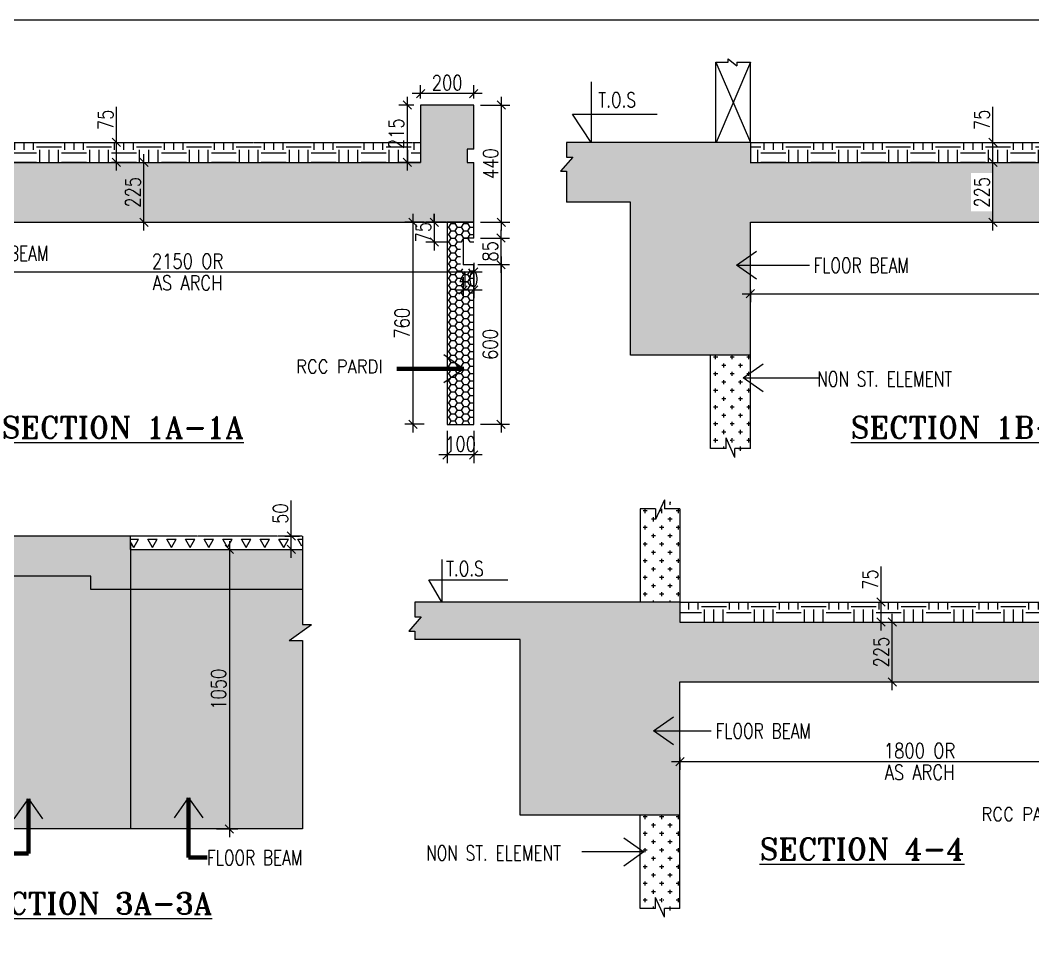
# Model space of a CAD drawing. Header units: millimetres. Extents: x 2061841 to 105821645, y -77612 to 48520811.
# Drawn here: x 2450868 to 2466081, y 43478 to 57210 of the extents above; entities that cross this region are included whole.
import ezdxf

# ---------------------------------------------------------------- set-up
doc = ezdxf.new("R2010")
doc.units = ezdxf.units.MM
doc.header["$LTSCALE"] = 10
doc.header["$MEASUREMENT"] = 0
for name, pattern in [('$0$HIDDEN', [0.375, 0.25, -0.125]), ('E21yeHUG$0$0', [0]), ('HIDDEN', [0.375, 0.25, -0.125])]:
    doc.linetypes.add(name, pattern=pattern)
doc.layers.add('100THK WALL', color=6, linetype='Continuous', lineweight=9)
doc.layers.add('VIN SUNK HATCH', color=8, linetype='Continuous', lineweight=0)
for name, color, linetype in [('A-HATCH', 8, 'Continuous'), ('BORDER', 5, 'Continuous'), ('S-BEAM', 4, 'Continuous'), ('S-BEAM SIZE', 2, 'Continuous'), ('S-BEAM-1', 4, 'Continuous'), ('S-COL.NO', 1, 'Continuous'), ('S-DIM', 7, 'Continuous'), ('S-SHADED', 252, 'Continuous'), ('S-TEXT', 2, 'Continuous')]:
    doc.layers.add(name, color=color, linetype=linetype)
doc.styles.add('200', font='romand.shx', dxfattribs={"width": 0.8, "height": 225})
doc.styles.add('RD', font='romand.shx', dxfattribs={"width": 0.9, "height": 225})
doc.styles.add('RT', font='romant.shx', dxfattribs={"height": 250})
doc.styles.add('Text 100', font='romans.shx', dxfattribs={"width": 0.7, "height": 100})
doc.dimstyles.new('GR1', dxfattribs={"dimtxt": 225, "dimasz": 125, "dimexe": 125, "dimexo": 100, "dimgap": 50, "dimtad": 1, "dimdec": 0, "dimzin": 3, "dimdsep": 46, "dimtxsty": '200', "dimblk1": 'OBLIQUE', "dimblk2": 'OBLIQUE', "dimsah": 1, "dimcen": 0.0625, "dimdle": 125, "dimclrd": 3, "dimclre": 3, "dimclrt": 2, "dimadec": 0, "dimazin": 0, "dimtfac": 1, "dimtdec": 0, "dimtix": 1, "dimtmove": 0, "dimatfit": 3, "dimfxl": 1, "dimtolj": 1, "dimtzin": 0, "dimarcsym": 0})
doc.dimstyles.new('SCALE 100', dxfattribs={"dimtxt": 100, "dimasz": 75, "dimexe": 50, "dimexo": 50, "dimgap": 40, "dimtad": 1, "dimdec": 0, "dimzin": 1, "dimdsep": 46, "dimtxsty": 'Text 100', "dimblk": 'OBLIQUE', "dimcen": 1, "dimclrd": 3, "dimclre": 3, "dimclrt": 2, "dimadec": 0, "dimazin": 0, "dimtfac": 1, "dimtdec": 0, "dimtofl": 0, "dimtmove": 1, "dimatfit": 3, "dimldrblk": 'OPEN90', "dimfxl": 1, "dimtolj": 1, "dimtzin": 0, "dimarcsym": 0})

# ---------------------------------------------------------------- blocks, each defined once
blk = doc.blocks.new('_Oblique')
at = {"color": 0, "linetype": 'ByBlock', "lineweight": -2}
blk.add_line((-0.5, -0.5), (0.5, 0.5), dxfattribs=at)
blk = doc.blocks.new('*D66')
at = {"layer": 'Defpoints', "color": 0, "transparency": 16777216}
for p in [(2453715, 49255), (2453715, 45055), (2454010, 45055)]:
    blk.add_point(p, dxfattribs=at)
at = {"layer": 'S-DIM', "color": 3, "linetype": 'E21yeHUG$0$0', "lineweight": -2, "transparency": 16777216}
blk.add_line((2454010, 49380), (2454010, 44930), dxfattribs=at)
at = {"layer": 'S-DIM', "color": 3, "lineweight": -2, "transparency": 16777216}
for p, q in [((2453815, 49255), (2454135, 49255)), ((2453815, 45055), (2454135, 45055))]:
    blk.add_line(p, q, dxfattribs=at)
at = {"layer": 'S-DIM', "color": 3, "linetype": 'ByBlock', "lineweight": -2, "transparency": 16777216, "xscale": 125, "yscale": 125, "zscale": 125}
for p, rotation in [((2454010, 49255), 90), ((2454010, 45055), 270)]:
    blk.add_blockref('_Oblique', p, dxfattribs=dict(at, rotation=rotation))
at = {"layer": 'S-DIM', "color": 2, "transparency": 16777216, "insert": (2453847, 47155), "char_height": 225, "attachment_point": 5, "rotation": 90, "style": '200'}
blk.add_mtext('\\A1;1050', dxfattribs=at)
blk = doc.blocks.new('*D68')
at = {"layer": 'Defpoints', "color": 0, "transparency": 16777216}
for p in [(2454741, 49455), (2454941, 49455), (2454739, 49255)]:
    blk.add_point(p, dxfattribs=at)
at = {"layer": 'S-DIM', "color": 3, "linetype": 'E21yeHUG$0$0', "lineweight": -2, "transparency": 16777216}
for p, q in [((2454941, 49455), (2454941, 49990)), ((2454941, 49130), (2454941, 49580))]:
    blk.add_line(p, q, dxfattribs=at)
at = {"layer": 'S-DIM', "color": 3, "lineweight": -2, "transparency": 16777216}
for p, q in [((2454841, 49455), (2455066, 49455)), ((2454839, 49255), (2455066, 49255))]:
    blk.add_line(p, q, dxfattribs=at)
at = {"layer": 'S-DIM', "color": 3, "linetype": 'ByBlock', "lineweight": -2, "transparency": 16777216, "xscale": 125, "yscale": 125, "zscale": 125}
for p, rotation in [((2454941, 49455), 90), ((2454941, 49255), 270)]:
    blk.add_blockref('_Oblique', p, dxfattribs=dict(at, rotation=rotation))
at = {"layer": 'S-DIM', "color": 2, "transparency": 16777216, "insert": (2454778, 49794), "char_height": 225, "attachment_point": 5, "rotation": 90, "style": '200'}
blk.add_mtext('\\A1;50', dxfattribs=at)
blk = doc.blocks.new('*D83')
at = {"layer": 'Defpoints', "color": 0, "transparency": 16777216}
for p in [(2467980, 46516), (2460780, 46228), (2467980, 46067)]:
    blk.add_point(p, dxfattribs=at)
at = {"layer": 'S-DIM', "color": 3, "lineweight": -2, "transparency": 16777216}
for p, q in [((2467980, 46416), (2467980, 45942)), ((2460780, 46128), (2460780, 45942))]:
    blk.add_line(p, q, dxfattribs=at)
at = {"layer": 'S-DIM', "color": 3, "linetype": 'E21yeHUG$0$0', "lineweight": -2, "transparency": 16777216}
blk.add_line((2460655, 46067), (2468105, 46067), dxfattribs=at)
at = {"layer": 'S-DIM', "color": 3, "linetype": 'ByBlock', "lineweight": -2, "transparency": 16777216, "xscale": 125, "yscale": 125, "zscale": 125, "rotation": 180}
blk.add_blockref('_Oblique', (2460780, 46067), dxfattribs=at)
at = {"layer": 'S-DIM', "color": 3, "linetype": 'ByBlock', "lineweight": -2, "transparency": 16777216, "xscale": 125, "yscale": 125, "zscale": 125}
blk.add_blockref('_Oblique', (2467980, 46067), dxfattribs=at)
at = {"layer": 'S-DIM', "color": 2, "transparency": 16777216, "char_height": 225, "attachment_point": 5, "style": '200'}
for s, insert in [('\\A1;1800 OR', (2464380, 46230)), ('\\A1;AS ARCH', (2464380, 45905))]:
    blk.add_mtext(s, dxfattribs=dict(at, insert=insert))
blk = doc.blocks.new('*D84')
at = {"layer": 'Defpoints', "color": 0, "transparency": 16777216}
for p in [(2463602, 48463), (2463802, 48463), (2463602, 48163)]:
    blk.add_point(p, dxfattribs=at)
at = {"layer": 'S-DIM', "color": 3, "linetype": 'E21yeHUG$0$0', "lineweight": -2, "transparency": 16777216}
for p, q in [((2463802, 48463), (2463802, 48998)), ((2463802, 48038), (2463802, 48588))]:
    blk.add_line(p, q, dxfattribs=at)
at = {"layer": 'S-DIM', "color": 3, "lineweight": -2, "transparency": 16777216}
for p, q in [((2463702, 48463), (2463927, 48463)), ((2463702, 48163), (2463927, 48163))]:
    blk.add_line(p, q, dxfattribs=at)
at = {"layer": 'S-DIM', "color": 3, "linetype": 'ByBlock', "lineweight": -2, "transparency": 16777216, "xscale": 125, "yscale": 125, "zscale": 125}
for p, rotation in [((2463802, 48463), 90), ((2463802, 48163), 270)]:
    blk.add_blockref('_Oblique', p, dxfattribs=dict(at, rotation=rotation))
at = {"layer": 'S-DIM', "color": 2, "transparency": 16777216, "insert": (2463639, 48802), "char_height": 225, "attachment_point": 5, "rotation": 90, "style": '200'}
blk.add_mtext('\\A1;75', dxfattribs=at)
blk = doc.blocks.new('*D85')
at = {"layer": 'Defpoints', "color": 0, "transparency": 16777216}
for p in [(2463694, 48163), (2463970, 48163), (2463694, 47263)]:
    blk.add_point(p, dxfattribs=at)
at = {"layer": 'S-DIM', "color": 3, "linetype": 'E21yeHUG$0$0', "lineweight": -2, "transparency": 16777216}
blk.add_line((2463970, 47138), (2463970, 48288), dxfattribs=at)
at = {"layer": 'S-DIM', "color": 3, "lineweight": -2, "transparency": 16777216}
for p, q in [((2463794, 48163), (2464095, 48163)), ((2463794, 47263), (2464095, 47263))]:
    blk.add_line(p, q, dxfattribs=at)
at = {"layer": 'S-DIM', "color": 3, "linetype": 'ByBlock', "lineweight": -2, "transparency": 16777216, "xscale": 125, "yscale": 125, "zscale": 125}
for p, rotation in [((2463970, 48163), 90), ((2463970, 47263), 270)]:
    blk.add_blockref('_Oblique', p, dxfattribs=dict(at, rotation=rotation))
at = {"layer": 'S-DIM', "color": 2, "transparency": 16777216, "insert": (2463807, 47713), "char_height": 225, "attachment_point": 5, "rotation": 90, "style": '200'}
blk.add_mtext('\\A1;225', dxfattribs=at)
blk = doc.blocks.new('*D118')
at = {"layer": 'Defpoints', "color": 0, "transparency": 16777216}
for p in [(2449082, 53770), (2457682, 53665), (2457682, 53426)]:
    blk.add_point(p, dxfattribs=at)
at = {"layer": 'S-DIM', "color": 3, "lineweight": -2, "transparency": 16777216}
for p, q in [((2449082, 53670), (2449082, 53301)), ((2457682, 53565), (2457682, 53301))]:
    blk.add_line(p, q, dxfattribs=at)
at = {"layer": 'S-DIM', "color": 3, "linetype": 'E21yeHUG$0$0', "lineweight": -2, "transparency": 16777216}
blk.add_line((2448957, 53426), (2457807, 53426), dxfattribs=at)
at = {"layer": 'S-DIM', "color": 3, "linetype": 'ByBlock', "lineweight": -2, "transparency": 16777216, "xscale": 125, "yscale": 125, "zscale": 125, "rotation": 180}
blk.add_blockref('_Oblique', (2449082, 53426), dxfattribs=at)
at = {"layer": 'S-DIM', "color": 3, "linetype": 'ByBlock', "lineweight": -2, "transparency": 16777216, "xscale": 125, "yscale": 125, "zscale": 125}
blk.add_blockref('_Oblique', (2457682, 53426), dxfattribs=at)
at = {"layer": 'S-DIM', "color": 2, "transparency": 16777216, "char_height": 225, "attachment_point": 5, "style": '200'}
for s, insert in [('\\A1;2150 OR', (2453382, 53588)), ('\\A1;AS ARCH', (2453382, 53263))]:
    blk.add_mtext(s, dxfattribs=dict(at, insert=insert))
blk = doc.blocks.new('*D119')
at = {"layer": 'Defpoints', "color": 0, "transparency": 16777216}
for p in [(2452114, 55374), (2452314, 55374), (2452114, 55074)]:
    blk.add_point(p, dxfattribs=at)
at = {"layer": 'S-DIM', "color": 3, "linetype": 'E21yeHUG$0$0', "lineweight": -2, "transparency": 16777216}
for p, q in [((2452314, 55374), (2452314, 55909)), ((2452314, 54949), (2452314, 55499))]:
    blk.add_line(p, q, dxfattribs=at)
at = {"layer": 'S-DIM', "color": 3, "lineweight": -2, "transparency": 16777216}
for p, q in [((2452214, 55374), (2452439, 55374)), ((2452214, 55074), (2452439, 55074))]:
    blk.add_line(p, q, dxfattribs=at)
at = {"layer": 'S-DIM', "color": 3, "linetype": 'ByBlock', "lineweight": -2, "transparency": 16777216, "xscale": 125, "yscale": 125, "zscale": 125}
for p, rotation in [((2452314, 55374), 90), ((2452314, 55074), 270)]:
    blk.add_blockref('_Oblique', p, dxfattribs=dict(at, rotation=rotation))
at = {"layer": 'S-DIM', "color": 2, "transparency": 16777216, "insert": (2452151, 55713), "char_height": 225, "attachment_point": 5, "rotation": 90, "style": '200'}
blk.add_mtext('\\A1;75', dxfattribs=at)
blk = doc.blocks.new('*D120')
at = {"layer": 'Defpoints', "color": 0, "transparency": 16777216}
for p in [(2452450, 55074), (2452725, 55074), (2452450, 54174)]:
    blk.add_point(p, dxfattribs=at)
at = {"layer": 'S-DIM', "color": 3, "lineweight": -2, "transparency": 16777216}
for p, q in [((2452550, 55074), (2452850, 55074)), ((2452550, 54174), (2452850, 54174))]:
    blk.add_line(p, q, dxfattribs=at)
at = {"layer": 'S-DIM', "color": 3, "linetype": 'E21yeHUG$0$0', "lineweight": -2, "transparency": 16777216}
blk.add_line((2452725, 54049), (2452725, 55199), dxfattribs=at)
at = {"layer": 'S-DIM', "color": 3, "linetype": 'ByBlock', "lineweight": -2, "transparency": 16777216, "xscale": 125, "yscale": 125, "zscale": 125}
for p, rotation in [((2452725, 55074), 90), ((2452725, 54174), 270)]:
    blk.add_blockref('_Oblique', p, dxfattribs=dict(at, rotation=rotation))
at = {"layer": 'S-DIM', "color": 2, "transparency": 16777216, "insert": (2452563, 54624), "char_height": 225, "attachment_point": 5, "rotation": 90, "style": '200'}
blk.add_mtext('\\A1;225', dxfattribs=at)
blk = doc.blocks.new('*D121')
at = {"layer": 'Defpoints', "color": 0, "transparency": 16777216}
for p in [(2471639, 53488), (2461839, 53260), (2471639, 53099)]:
    blk.add_point(p, dxfattribs=at)
at = {"layer": 'S-DIM', "color": 3, "lineweight": -2, "transparency": 16777216}
for p, q in [((2471639, 53388), (2471639, 52974)), ((2461839, 53160), (2461839, 52974))]:
    blk.add_line(p, q, dxfattribs=at)
at = {"layer": 'S-DIM', "color": 3, "linetype": 'E21yeHUG$0$0', "lineweight": -2, "transparency": 16777216}
blk.add_line((2461714, 53099), (2471764, 53099), dxfattribs=at)
at = {"layer": 'S-DIM', "color": 3, "linetype": 'ByBlock', "lineweight": -2, "transparency": 16777216, "xscale": 125, "yscale": 125, "zscale": 125, "rotation": 180}
blk.add_blockref('_Oblique', (2461839, 53099), dxfattribs=at)
at = {"layer": 'S-DIM', "color": 3, "linetype": 'ByBlock', "lineweight": -2, "transparency": 16777216, "xscale": 125, "yscale": 125, "zscale": 125}
blk.add_blockref('_Oblique', (2471639, 53099), dxfattribs=at)
at = {"layer": 'S-DIM', "color": 2, "transparency": 16777216, "char_height": 225, "attachment_point": 5, "style": '200'}
for s, insert in [('\\A1;2450 OR', (2466739, 53262)), ('\\A1;AS ARCH', (2466739, 52937))]:
    blk.add_mtext(s, dxfattribs=dict(at, insert=insert))
blk = doc.blocks.new('*D122')
at = {"layer": 'Defpoints', "color": 0, "transparency": 16777216}
for p in [(2464995, 55374), (2465482, 55374), (2464995, 55074)]:
    blk.add_point(p, dxfattribs=at)
at = {"layer": 'S-DIM', "color": 3, "linetype": 'E21yeHUG$0$0', "lineweight": -2, "transparency": 16777216}
for p, q in [((2465482, 55374), (2465482, 55909)), ((2465482, 54949), (2465482, 55499))]:
    blk.add_line(p, q, dxfattribs=at)
at = {"layer": 'S-DIM', "color": 3, "lineweight": -2, "transparency": 16777216}
for p, q in [((2465095, 55374), (2465607, 55374)), ((2465095, 55074), (2465607, 55074))]:
    blk.add_line(p, q, dxfattribs=at)
at = {"layer": 'S-DIM', "color": 3, "linetype": 'ByBlock', "lineweight": -2, "transparency": 16777216, "xscale": 125, "yscale": 125, "zscale": 125}
for p, rotation in [((2465482, 55374), 90), ((2465482, 55074), 270)]:
    blk.add_blockref('_Oblique', p, dxfattribs=dict(at, rotation=rotation))
at = {"layer": 'S-DIM', "color": 2, "transparency": 16777216, "insert": (2465320, 55713), "char_height": 225, "attachment_point": 5, "rotation": 90, "style": '200'}
blk.add_mtext('\\A1;75', dxfattribs=at)
blk = doc.blocks.new('*D123')
at = {"layer": 'Defpoints', "color": 0, "transparency": 16777216}
for p in [(2465207, 55074), (2465482, 55074), (2465207, 54174)]:
    blk.add_point(p, dxfattribs=at)
at = {"layer": 'S-DIM', "color": 3, "lineweight": -2, "transparency": 16777216}
for p, q in [((2465307, 55074), (2465607, 55074)), ((2465307, 54174), (2465607, 54174))]:
    blk.add_line(p, q, dxfattribs=at)
at = {"layer": 'S-DIM', "color": 3, "linetype": 'E21yeHUG$0$0', "lineweight": -2, "transparency": 16777216}
blk.add_line((2465482, 54049), (2465482, 55199), dxfattribs=at)
at = {"layer": 'S-DIM', "color": 3, "linetype": 'ByBlock', "lineweight": -2, "transparency": 16777216, "xscale": 125, "yscale": 125, "zscale": 125}
for p, rotation in [((2465482, 55074), 90), ((2465482, 54174), 270)]:
    blk.add_blockref('_Oblique', p, dxfattribs=dict(at, rotation=rotation))
at = {"layer": 'S-DIM', "color": 2, "transparency": 16777216, "insert": (2465320, 54624), "char_height": 225, "attachment_point": 5, "rotation": 90, "style": '200'}
blk.add_mtext('\\A1;225', dxfattribs=at)
blk = doc.blocks.new('*D205')
at = {"layer": 'Defpoints', "color": 0, "transparency": 16777216}
for p in [(2456882, 55934), (2456682, 55074), (2456882, 55074)]:
    blk.add_point(p, dxfattribs=at)
at = {"layer": 'S-DIM', "color": 3, "linetype": 'E21yeHUG$0$0', "lineweight": -2, "transparency": 16777216}
blk.add_line((2456682, 56059), (2456682, 54949), dxfattribs=at)
at = {"layer": 'S-DIM', "color": 3, "lineweight": -2, "transparency": 16777216}
for p, q in [((2456782, 55934), (2456557, 55934)), ((2456782, 55074), (2456557, 55074))]:
    blk.add_line(p, q, dxfattribs=at)
at = {"layer": 'S-DIM', "color": 3, "linetype": 'ByBlock', "lineweight": -2, "transparency": 16777216, "xscale": 125, "yscale": 125, "zscale": 125}
for p, rotation in [((2456682, 55934), 90), ((2456682, 55074), 270)]:
    blk.add_blockref('_Oblique', p, dxfattribs=dict(at, rotation=rotation))
at = {"layer": 'S-DIM', "color": 2, "transparency": 16777216, "insert": (2456519, 55504), "char_height": 225, "attachment_point": 5, "rotation": 90, "style": '200'}
blk.add_mtext('\\A1;215', dxfattribs=at)
blk = doc.blocks.new('*D206')
at = {"layer": 'Defpoints', "color": 0, "transparency": 16777216}
for p in [(2457684, 55934), (2458098, 55934), (2457684, 54174)]:
    blk.add_point(p, dxfattribs=at)
at = {"layer": 'S-DIM', "color": 3, "linetype": 'E21yeHUG$0$0', "lineweight": -2, "transparency": 16777216}
blk.add_line((2458098, 54049), (2458098, 56059), dxfattribs=at)
at = {"layer": 'S-DIM', "color": 3, "lineweight": -2, "transparency": 16777216}
for p, q in [((2457784, 55934), (2458223, 55934)), ((2457784, 54174), (2458223, 54174))]:
    blk.add_line(p, q, dxfattribs=at)
at = {"layer": 'S-DIM', "color": 3, "linetype": 'ByBlock', "lineweight": -2, "transparency": 16777216, "xscale": 125, "yscale": 125, "zscale": 125}
for p, rotation in [((2458098, 55934), 90), ((2458098, 54174), 270)]:
    blk.add_blockref('_Oblique', p, dxfattribs=dict(at, rotation=rotation))
at = {"layer": 'S-DIM', "color": 2, "transparency": 16777216, "insert": (2457935, 55054), "char_height": 225, "attachment_point": 5, "rotation": 90, "style": '200'}
blk.add_mtext('\\A1;440', dxfattribs=at)
blk = doc.blocks.new('*D207')
at = {"layer": 'Defpoints', "color": 0, "transparency": 16777216}
for p in [(2457035, 54174), (2456769, 51136), (2457035, 51136)]:
    blk.add_point(p, dxfattribs=at)
at = {"layer": 'S-DIM', "color": 3, "lineweight": -2, "transparency": 16777216}
for p, q in [((2456935, 54174), (2456644, 54174)), ((2456935, 51136), (2456644, 51136))]:
    blk.add_line(p, q, dxfattribs=at)
at = {"layer": 'S-DIM', "color": 3, "linetype": 'E21yeHUG$0$0', "lineweight": -2, "transparency": 16777216}
blk.add_line((2456769, 54299), (2456769, 51011), dxfattribs=at)
at = {"layer": 'S-DIM', "color": 3, "linetype": 'ByBlock', "lineweight": -2, "transparency": 16777216, "xscale": 125, "yscale": 125, "zscale": 125}
for p, rotation in [((2456769, 54174), 90), ((2456769, 51136), 270)]:
    blk.add_blockref('_Oblique', p, dxfattribs=dict(at, rotation=rotation))
at = {"layer": 'S-DIM', "color": 2, "transparency": 16777216, "insert": (2456606, 52655), "char_height": 225, "attachment_point": 5, "rotation": 90, "style": '200'}
blk.add_mtext('\\A1;760', dxfattribs=at)
blk = doc.blocks.new('*D208')
at = {"layer": 'Defpoints', "color": 0, "transparency": 16777216}
for p in [(2457682, 53536), (2457682, 51136), (2458092, 51136)]:
    blk.add_point(p, dxfattribs=at)
at = {"layer": 'S-DIM', "color": 3, "linetype": 'E21yeHUG$0$0', "lineweight": -2, "transparency": 16777216}
blk.add_line((2458092, 53661), (2458092, 51011), dxfattribs=at)
at = {"layer": 'S-DIM', "color": 3, "lineweight": -2, "transparency": 16777216}
for p, q in [((2457782, 53536), (2458217, 53536)), ((2457782, 51136), (2458217, 51136))]:
    blk.add_line(p, q, dxfattribs=at)
at = {"layer": 'S-DIM', "color": 3, "linetype": 'ByBlock', "lineweight": -2, "transparency": 16777216, "xscale": 125, "yscale": 125, "zscale": 125}
for p, rotation in [((2458092, 53536), 90), ((2458092, 51136), 270)]:
    blk.add_blockref('_Oblique', p, dxfattribs=dict(at, rotation=rotation))
at = {"layer": 'S-DIM', "color": 2, "transparency": 16777216, "insert": (2457929, 52336), "char_height": 225, "attachment_point": 5, "rotation": 90, "style": '200'}
blk.add_mtext('\\A1;600', dxfattribs=at)
blk = doc.blocks.new('*D209')
at = {"layer": 'Defpoints', "color": 0, "transparency": 16777216}
for p in [(2457372, 54174), (2457088, 53876), (2457372, 53876)]:
    blk.add_point(p, dxfattribs=at)
at = {"layer": 'S-DIM', "color": 3, "lineweight": -2, "transparency": 16777216}
for p, q in [((2457272, 54174), (2456963, 54174)), ((2457272, 53876), (2456963, 53876))]:
    blk.add_line(p, q, dxfattribs=at)
at = {"layer": 'S-DIM', "color": 3, "linetype": 'E21yeHUG$0$0', "lineweight": -2, "transparency": 16777216}
for p, q in [((2457088, 54299), (2457088, 53751)), ((2457088, 54174), (2457088, 54299)), ((2457088, 53876), (2457088, 53751))]:
    blk.add_line(p, q, dxfattribs=at)
at = {"layer": 'S-DIM', "color": 3, "linetype": 'ByBlock', "lineweight": -2, "transparency": 16777216, "xscale": 125, "yscale": 125, "zscale": 125}
for p, rotation in [((2457088, 54174), 270), ((2457088, 53876), 90)]:
    blk.add_blockref('_Oblique', p, dxfattribs=dict(at, rotation=rotation))
at = {"layer": 'S-DIM', "color": 2, "transparency": 16777216, "insert": (2456926, 54025), "char_height": 225, "attachment_point": 5, "rotation": 90, "style": '200'}
blk.add_mtext('\\A1;75', dxfattribs=at)
blk = doc.blocks.new('*D210')
at = {"layer": 'Defpoints', "color": 0, "transparency": 16777216}
for p in [(2457282, 51136), (2457682, 51136), (2457282, 50677)]:
    blk.add_point(p, dxfattribs=at)
at = {"layer": 'S-DIM', "color": 3, "lineweight": -2, "transparency": 16777216}
for p, q in [((2457282, 51036), (2457282, 50552)), ((2457682, 51036), (2457682, 50552))]:
    blk.add_line(p, q, dxfattribs=at)
at = {"layer": 'S-DIM', "color": 3, "linetype": 'E21yeHUG$0$0', "lineweight": -2, "transparency": 16777216}
blk.add_line((2457807, 50677), (2457157, 50677), dxfattribs=at)
at = {"layer": 'S-DIM', "color": 3, "linetype": 'ByBlock', "lineweight": -2, "transparency": 16777216, "xscale": 125, "yscale": 125, "zscale": 125, "rotation": 180}
blk.add_blockref('_Oblique', (2457282, 50677), dxfattribs=at)
at = {"layer": 'S-DIM', "color": 3, "linetype": 'ByBlock', "lineweight": -2, "transparency": 16777216, "xscale": 125, "yscale": 125, "zscale": 125}
blk.add_blockref('_Oblique', (2457682, 50677), dxfattribs=at)
at = {"layer": 'S-DIM', "color": 2, "transparency": 16777216, "insert": (2457484, 50840), "char_height": 225, "attachment_point": 5, "style": '200'}
blk.add_mtext('\\A1;100', dxfattribs=at)
blk = doc.blocks.new('*D211')
at = {"layer": 'Defpoints', "color": 0, "transparency": 16777216}
for p in [(2456882, 56107), (2456882, 55934), (2457682, 55934)]:
    blk.add_point(p, dxfattribs=at)
at = {"layer": 'S-DIM', "color": 3, "lineweight": -2, "transparency": 16777216}
for p, q in [((2456882, 56034), (2456882, 56232)), ((2457682, 56034), (2457682, 56232))]:
    blk.add_line(p, q, dxfattribs=at)
at = {"layer": 'S-DIM', "color": 3, "linetype": 'E21yeHUG$0$0', "lineweight": -2, "transparency": 16777216}
blk.add_line((2457807, 56107), (2456757, 56107), dxfattribs=at)
at = {"layer": 'S-DIM', "color": 3, "linetype": 'ByBlock', "lineweight": -2, "transparency": 16777216, "xscale": 125, "yscale": 125, "zscale": 125, "rotation": 180}
blk.add_blockref('_Oblique', (2456882, 56107), dxfattribs=at)
at = {"layer": 'S-DIM', "color": 3, "linetype": 'ByBlock', "lineweight": -2, "transparency": 16777216, "xscale": 125, "yscale": 125, "zscale": 125}
blk.add_blockref('_Oblique', (2457682, 56107), dxfattribs=at)
at = {"layer": 'S-DIM', "color": 2, "transparency": 16777216, "insert": (2457282, 56270), "char_height": 225, "attachment_point": 5, "style": '200'}
blk.add_mtext('\\A1;200', dxfattribs=at)
blk = doc.blocks.new('*D261')
at = {"layer": 'Defpoints', "color": 0, "transparency": 16777216}
for p in [(2457682, 53936), (2458092, 53936), (2457643, 53536)]:
    blk.add_point(p, dxfattribs=at)
at = {"layer": 'S-DIM', "color": 3, "linetype": 'E21yeHUG$0$0', "lineweight": -2, "transparency": 16777216}
blk.add_line((2458092, 53411), (2458092, 54061), dxfattribs=at)
at = {"layer": 'S-DIM', "color": 3, "lineweight": -2, "transparency": 16777216}
for p, q in [((2457782, 53936), (2458217, 53936)), ((2457743, 53536), (2458217, 53536))]:
    blk.add_line(p, q, dxfattribs=at)
at = {"layer": 'S-DIM', "color": 3, "linetype": 'ByBlock', "lineweight": -2, "transparency": 16777216, "xscale": 125, "yscale": 125, "zscale": 125}
for p, rotation in [((2458092, 53936), 90), ((2458092, 53536), 270)]:
    blk.add_blockref('_Oblique', p, dxfattribs=dict(at, rotation=rotation))
at = {"layer": 'S-DIM', "color": 2, "transparency": 16777216, "insert": (2457929, 53736), "char_height": 225, "attachment_point": 5, "rotation": 90, "style": '200'}
blk.add_mtext('\\A1;85', dxfattribs=at)
blk = doc.blocks.new('*D1092')
at = {"layer": 'Defpoints', "color": 0, "transparency": 16777216}
for p in [(2457522, 53448), (2457682, 53448), (2457682, 53157)]:
    blk.add_point(p, dxfattribs=at)
at = {"layer": 'S-DIM', "color": 3, "lineweight": -2, "transparency": 16777216}
for p, q in [((2457522, 53348), (2457522, 53032)), ((2457682, 53348), (2457682, 53032))]:
    blk.add_line(p, q, dxfattribs=at)
at = {"layer": 'S-DIM', "color": 3, "linetype": 'E21yeHUG$0$0', "lineweight": -2, "transparency": 16777216}
blk.add_line((2457397, 53157), (2457807, 53157), dxfattribs=at)
at = {"layer": 'S-DIM', "color": 3, "linetype": 'ByBlock', "lineweight": -2, "transparency": 16777216, "xscale": 125, "yscale": 125, "zscale": 125, "rotation": 180}
blk.add_blockref('_Oblique', (2457522, 53157), dxfattribs=at)
at = {"layer": 'S-DIM', "color": 3, "linetype": 'ByBlock', "lineweight": -2, "transparency": 16777216, "xscale": 125, "yscale": 125, "zscale": 125}
blk.add_blockref('_Oblique', (2457682, 53157), dxfattribs=at)
at = {"layer": 'S-DIM', "color": 2, "transparency": 16777216, "insert": (2457602, 53320), "char_height": 225, "attachment_point": 5, "style": '200'}
blk.add_mtext('\\A1;40', dxfattribs=at)

msp = doc.modelspace()

# ---------------------------------------------------------------- hatches: boundary and pattern name
at = {"layer": '100THK WALL'}
h = msp.add_hatch(dxfattribs=at)
h.set_pattern_fill('CROSS', color=3, scale=500, angle=90, style=0)
h.set_pattern_definition([(90, (-2366934.55, 771863.22), (-125, 125), [62.5, -187.5]), (180, (-2366903.3, 771894.47), (-125, -125), [62.5, -187.5])])
h.paths.add_polyline_path([(2461839.2, 52173.9), (2461239.2, 52173.9), (2461239.2, 50771.2), (2461568.5, 50771.2), (2461568.5, 50933.7), (2461702.5, 50637.7), (2461702.5, 50771.2), (2461839.2, 50771.2)])
h = msp.add_hatch(dxfattribs=at)
h.set_pattern_fill('CROSS', color=3, scale=500, angle=270, style=0)
h.set_pattern_definition([(90, (-2367993.63, 765552.53), (-125, 125), [62.5, -187.5]), (180, (-2367962.38, 765583.78), (-125, -125), [62.5, -187.5])])
h.paths.add_polyline_path([(2460780.1, 48463.3), (2460180.1, 48463.3), (2460180.1, 49866), (2460509.4, 49866), (2460509.4, 49703.5), (2460643.4, 49999.5), (2460643.4, 49866), (2460780.1, 49866)])
h = msp.add_hatch(dxfattribs=at)
h.set_pattern_fill('CROSS', color=3, scale=500, angle=90, style=0)
h.set_pattern_definition([(90, (-2367993.63, 764952.53), (-125, 125), [62.5, -187.5]), (180, (-2367962.38, 764983.78), (-125, -125), [62.5, -187.5])])
h.paths.add_polyline_path([(2460780.1, 45263.3), (2460180.1, 45263.3), (2460180.1, 43860.5), (2460509.4, 43860.5), (2460509.4, 44023), (2460643.4, 43727), (2460643.4, 43860.5), (2460780.1, 43860.5)])
at = {"layer": 'A-HATCH', "transparency": 33554534}
h = msp.add_hatch(dxfattribs=at)
h.set_pattern_fill('HONEY', color=256, scale=20, angle=180)
h.set_pattern_definition([(0, (-7407701.257, -214978.15), (95.25, 54.9926129), [63.5, -127]), (120, (-7407701.257, -214978.15), (-95.2499998, 54.99261326), [63.5, -127]), (60, (-7407701.257, -214978.15), (2e-07, 109.98522616), [-127, 63.5])])
h.paths.add_polyline_path([(2457482.1, 53475.8), (2457482.1, 53875.8), (2457682.1, 53875.8), (2457682.1, 54174), (2457282.1, 54174), (2457282.1, 51135.8), (2457682.1, 51135.8), (2457682.1, 53475.8)])
at = {"layer": 'S-SHADED'}
h = msp.add_hatch(color=256, dxfattribs=at)
h.dxf.hatch_style = 1
h.paths.add_polyline_path([(2470839.2, 55074), (2461839.2, 55074), (2461839.2, 55373.9), (2459074, 55373.9), (2459074, 55151.3), (2459169.2, 55151.3), (2458985.8, 54939.9), (2459075.2, 54939.9), (2459075.2, 54473.9), (2460039.2, 54473.9), (2460039.2, 52173.9), (2461839.2, 52173.9), (2461839.2, 54174), (2471639.2, 54174), (2471639.2, 56274), (2470839.2, 56274), (2470839.2, 55074)])
h.paths.add_polyline_path([(2465488.5, 54336.3), (2465488.5, 54911.7), (2465151, 54911.7), (2465151, 54336.3)], flags=16)
h = msp.add_hatch(color=256, dxfattribs=at)
h.dxf.hatch_style = 1
h.paths.add_polyline_path([(2446118.8, 55373.9), (2446118.8, 55151.3), (2446214.1, 55151.3), (2446030.7, 54939.9), (2446120, 54939.9), (2446120, 54473.9), (2447282.1, 54473.9), (2447282.1, 52173.9), (2449082.1, 52173.9), (2449082.1, 54174), (2457682.1, 54174), (2457682.1, 55074), (2457582.1, 55074), (2457582.1, 55274), (2457682.1, 55274), (2457682.1, 55934), (2456882.4, 55934), (2456882.4, 55074), (2449082.1, 55074), (2449082.1, 55373.9), (2446118.8, 55373.9)])
h.paths.add_polyline_path([(2452337.7, 54336.3), (2452337.7, 54911.7), (2452787.7, 54911.7), (2452787.7, 54336.3)], flags=24)
h = msp.add_hatch(color=256, dxfattribs=at)
h.dxf.hatch_style = 1
h.paths.add_polyline_path([(2448472.9, 49455.2), (2448472.9, 48855.2), (2451927, 48855.2), (2451927, 48655.2), (2455108.6, 48655.2), (2455108.6, 49255.2), (2452527, 49255.2), (2452527, 49455.2), (2448472.9, 49455.2)])
h = msp.add_hatch(color=256, dxfattribs=at)
h.dxf.hatch_style = 1
h.paths.add_polyline_path([(2455108.6, 45055.2), (2455108.6, 47886.5), (2454907.5, 47886.5), (2455244.9, 48128.2), (2455108.6, 48128.2), (2455108.6, 48655.2), (2451927, 48655.2), (2451927, 48855.2), (2448472.9, 48855.2), (2448472.9, 45055.2), (2455108.6, 45055.2)])
h.paths.add_polyline_path([(2453622.5, 46794.7), (2453622.5, 47515.8), (2454072.5, 47515.8), (2454072.5, 46794.7)], flags=24)
h.paths.add_polyline_path([(2449848, 46894.7), (2449848, 47615.8), (2450298, 47615.8), (2450298, 46894.7)], flags=24)
h = msp.add_hatch(color=256, dxfattribs=at)
h.dxf.hatch_style = 1
h.paths.add_polyline_path([(2464032.1, 47475.6), (2464032.1, 48051)], flags=16)
h.paths.add_polyline_path([(2456797.6, 47903.3), (2458380.1, 47903.3), (2458380.1, 45263.3), (2460780.1, 45263.3), (2460780.1, 47263.3), (2467180.1, 47263.3), (2467180.1, 48163.3), (2460780.1, 48163.3), (2460780.1, 48463.3), (2456796.4, 48463.3), (2456796.4, 48240.6), (2456891.7, 48240.6), (2456708.3, 48029.2), (2456797.6, 48029.2)])
at = {"layer": 'VIN SUNK HATCH'}
h = msp.add_hatch(dxfattribs=at)
h.set_pattern_fill('EARTH', color=8, scale=1500, angle=360)
h.set_pattern_definition([(0, (800363.86, -185440.75), (375, 375), [375, -375]), (0, (800363.86, -185300.13), (375, 375), [375, -375]), (0, (800363.86, -185159.5), (375, 375), [375, -375]), (90, (800410.73, -185112.63), (-375, 375), [375, -375]), (90, (800551.36, -185112.63), (-375, 375), [375, -375]), (90, (800692, -185112.63), (-375, 375), [375, -375])])
h.paths.add_polyline_path([(2456882.1, 55074), (2456882.1, 55373.9), (2449291.8, 55373.9), (2449291.8, 55074)])
h = msp.add_hatch(dxfattribs=at)
h.set_pattern_fill('EARTH', color=8, scale=1500, angle=360)
h.set_pattern_definition([(0, (813120.9, -185440.75), (375, 375), [375, -375]), (0, (813120.9, -185300.13), (375, 375), [375, -375]), (0, (813120.9, -185159.5), (375, 375), [375, -375]), (90, (813167.77, -185112.63), (-375, 375), [375, -375]), (90, (813308.4, -185112.63), (-375, 375), [375, -375]), (90, (813449.02, -185112.63), (-375, 375), [375, -375])])
h.paths.add_polyline_path([(2470839.2, 55074), (2470839.2, 55373.9), (2461839.2, 55373.9), (2461839.2, 55074)])
h = msp.add_hatch(dxfattribs=at)
h.set_pattern_fill('TRIANG', color=8, scale=750)
h.set_pattern_definition([(60, (-47736.65, 16647.45), (-140.625, 243.569645), [140.625, -140.625]), (120, (-47736.65, 16647.45), (-281.25, 2e-07), [140.625, -140.625]), (0, (-47806.96, 16769.24), (140.625, 243.569645), [140.625, -140.625])])
h.paths.add_polyline_path([(2455097.7, 49455.2), (2455097.7, 49255.2), (2452527, 49255.2), (2452527, 49455.2), (2455097.7, 49455.2)])
h = msp.add_hatch(dxfattribs=at)
h.set_pattern_fill('EARTH', color=8, scale=1500, angle=360)
h.set_pattern_definition([(0, (811852.15, -192351.44), (375, 375), [375, -375]), (0, (811852.15, -192210.8), (375, 375), [375, -375]), (0, (811852.15, -192070.2), (375, 375), [375, -375]), (90, (811899.03, -192023.3), (-375, 375), [375, -375]), (90, (812039.65, -192023.3), (-375, 375), [375, -375]), (90, (812180.28, -192023.3), (-375, 375), [375, -375])])
h.paths.add_polyline_path([(2467180.1, 48163.3), (2467180.1, 48463.3), (2460780.1, 48463.3), (2460780.1, 48163.3)])

# ---------------------------------------------------------------- linework, layer by layer
at = {"layer": '100THK WALL', "color": 3}
for p, q in [((2461239.2, 50771.2, -643584.3), (2461239.2, 52173.9, -643584.3)), ((2461839.2, 50771.2, -643584.3), (2461839.2, 52173.9, -643584.3)), ((2461472.5, 50771.2, -643584.3), (2461472.5, 50933.7, -643584.3)), ((2461606.5, 50637.7, -643584.3), (2461472.5, 50933.7, -643584.3)), ((2461472.5, 50771.2, -643584.3), (2461239.2, 50771.2, -643584.3)), ((2461839.2, 50771.2, -643584.3), (2461606.5, 50771.2, -643584.3)), ((2461606.5, 50637.7, -643584.3), (2461606.5, 50771.2, -643584.3)), ((2460547.5, 49999.5, -643584.3), (2460413.5, 49703.5, -643584.3)), ((2460547.5, 49999.5, -643584.3), (2460547.5, 49866, -643584.3)), ((2460180.1, 49866, -643584.3), (2460180.1, 48463.3, -643584.3)), ((2460413.5, 49866, -643584.3), (2460180.1, 49866, -643584.3)), ((2460413.5, 49866, -643584.3), (2460413.5, 49703.5, -643584.3)), ((2460780.1, 49866, -643584.3), (2460547.5, 49866, -643584.3)), ((2460780.1, 49866, -643584.3), (2460780.1, 48463.3, -643584.3)), ((2460180.1, 43860.5, -643584.3), (2460180.1, 45263.3, -643584.3)), ((2460780.1, 43860.5, -643584.3), (2460780.1, 45263.3, -643584.3)), ((2460413.5, 43860.5, -643584.3), (2460413.5, 44023, -643584.3)), ((2460547.5, 43727, -643584.3), (2460413.5, 44023, -643584.3)), ((2460413.5, 43860.5, -643584.3), (2460180.1, 43860.5, -643584.3)), ((2460780.1, 43860.5, -643584.3), (2460547.5, 43860.5, -643584.3)), ((2460547.5, 43727, -643584.3), (2460547.5, 43860.5, -643584.3))]:
    msp.add_line(p, q, dxfattribs=at)
at = {"layer": 'BORDER'}
msp.add_lwpolyline([(2432870.4, -2789.9), (2522870.4, -2789.9), (2522870.4, 57210.1), (2432870.4, 57210.1)], close=True, dxfattribs=at)
at = {"layer": 'S-BEAM', "color": 6, "linetype": 'HIDDEN', "ltscale": 0.8}
for p, q in [((2449082.1, 55373.9, -643584.3), (2456882.1, 55373.9, -643584.3)), ((2461839.2, 55373.9, -643584.3), (2470839.2, 55373.9, -643584.3)), ((2455108.7, 49455.2, -643584.3), (2452527, 49455.2, -643584.3)), ((2460780.1, 48463.3, -643584.3), (2467180.1, 48463.3, -643584.3))]:
    msp.add_line(p, q, dxfattribs=at)
at = {"layer": 'S-BEAM SIZE', "color": 6}
for p, q in [((2461506.8, 56578.9, -399926.3), (2461506.8, 56630.7, -399926.3)), ((2461506.8, 56630.7, -399926.3), (2461636.6, 56525.5, -399926.3)), ((2461317, 55373.9, -643584.3), (2461317, 56578.9, -643584.3)), ((2461317, 56578.9, -643584.3), (2461839.2, 55373.9, -643584.3)), ((2461317, 56578.9, -399926.3), (2461506.8, 56578.9, -399926.3)), ((2461839.2, 56578.9, -643584.3), (2461325.8, 55373.9, -643584.3)), ((2461636.6, 56578.9, -399926.3), (2461839.2, 56578.9, -399926.3)), ((2461636.6, 56578.9, -399926.3), (2461636.6, 56525.5, -399926.3)), ((2461839.2, 55373.9, -643584.3), (2461839.2, 56578.9, -643584.3))]:
    msp.add_line(p, q, dxfattribs=at)
at = {"layer": 'S-BEAM-1'}
for p, q in [((2456882.4, 55934, -643584.3), (2456882.4, 55074, -643584.3)), ((2457682.1, 55934, -643584.3), (2456882.4, 55934, -643584.3)), ((2457682.1, 55274, -643584.3), (2457682.1, 55934, -643584.3)), ((2461839.2, 55373.9, -643584.3), (2459074, 55373.9, -643584.3)), ((2459074, 55373.9, -643584.3), (2459074, 55151.3, -643584.3)), ((2461839.2, 55373.9, -643584.3), (2461839.2, 55074, -643584.3)), ((2449079.8, 55074, -643584.3), (2456882.4, 55074, -643584.3)), ((2457682.1, 54174, -643584.3), (2457682.1, 55074, -643584.3)), ((2459169.2, 55151.3, -643584.3), (2458985.8, 54939.9, -643584.3)), ((2459074, 55151.3, -643584.3), (2459169.2, 55151.3, -643584.3)), ((2461836.9, 55074, -643584.3), (2470839.2, 55074, -643584.3)), ((2458985.8, 54939.9, -643584.3), (2459075.2, 54939.9, -643584.3)), ((2459075.2, 54939.9, -643584.3), (2459075.2, 54473.9, -643584.3)), ((2460039.2, 54473.9, -643584.3), (2459075.2, 54473.9, -643584.3)), ((2460039.2, 52173.9, -643584.3), (2460039.2, 54473.9, -643584.3)), ((2449082.1, 54174, -643584.3), (2457682.1, 54174, -643584.3)), ((2461839.2, 52173.9, -643584.3), (2461839.2, 54174, -643584.3)), ((2461839.2, 54174, -643584.3), (2471639.2, 54174, -643584.3)), ((2457682.1, 53935.8, -643584.3), (2457522.1, 53935.8, -643584.3)), ((2457522.1, 53935.8, -643584.3), (2457522.1, 53535.8, -643584.3)), ((2457682.1, 53535.8, -643584.3), (2457522.1, 53535.8, -643584.3)), ((2461839.2, 52173.9, -643584.3), (2460039.2, 52173.9, -643584.3)), ((2452527, 49455.2, -643584.3), (2448472.9, 49455.2, -643584.3)), ((2452527, 49255.2, -643584.3), (2452527, 49455.2, -643584.3)), ((2455108.6, 49455.2, -643584.3), (2455108.6, 48128.2, -643584.3)), ((2452527, 49255.2, -488988.5), (2455108.6, 49255.2, -632691.7)), ((2451927, 48655.2, -643584.3), (2451927, 48855.2, -643584.3)), ((2460780.1, 48463.3, -643584.3), (2456796.4, 48463.3, -643584.3)), ((2456796.4, 48463.3, -643584.3), (2456796.4, 48240.6, -643584.3)), ((2460780.1, 48463.3, -643584.3), (2460780.1, 48163.3, -643584.3)), ((2456891.7, 48240.6, -643584.3), (2456708.3, 48029.2, -643584.3)), ((2456796.4, 48240.6, -643584.3), (2456891.7, 48240.6, -643584.3)), ((2454907.5, 47886.5, -643584.3), (2455244.9, 48128.2, -643584.3)), ((2455108.6, 48128.2, -643584.3), (2455244.9, 48128.2, -643584.3)), ((2460777.8, 48163.3, -643584.3), (2467180.1, 48163.3, -643584.3)), ((2456708.3, 48029.2, -643584.3), (2456797.6, 48029.2, -643584.3)), ((2456797.6, 48029.2, -643584.3), (2456797.6, 47903.3, -643584.3)), ((2454907.5, 47886.5, -643584.3), (2455108.6, 47886.5, -643584.3)), ((2455108.6, 47886.5, -643584.3), (2455108.6, 45055.2, -643584.3)), ((2458380.1, 47903.3, -643584.3), (2456797.6, 47903.3, -643584.3)), ((2458380.1, 45263.3, -643584.3), (2458380.1, 47903.3, -643584.3)), ((2460780.1, 45263.3, -643584.3), (2460780.1, 47263.3, -643584.3)), ((2460780.1, 47263.3, -643584.3), (2467980.1, 47263.3, -643584.3)), ((2460780.1, 45263.3, -643584.3), (2458380.1, 45263.3, -643584.3)), ((2455108.6, 45055.2, -399926.3), (2448472.9, 45055.2, -399926.3))]:
    msp.add_line(p, q, dxfattribs=at)
at = {"layer": 'S-BEAM-1', "linetype": '$0$HIDDEN'}
for p, q in [((2452527, 49355.2, -643584.3), (2452527, 45055.2, -643584.3)), ((2451927, 48855.2, -643584.3), (2448472.9, 48855.2, -643584.3)), ((2455108.6, 48655.2, -643584.3), (2451927, 48655.2, -643584.3))]:
    msp.add_line(p, q, dxfattribs=at)
at = {"layer": 'S-BEAM-1', "color": 1, "ltscale": 0.1, "elevation": -643584.3}
for points in [[(2459444, 56282.5), (2459444, 55373.9), (2459164.8, 55798.1), (2460438.2, 55798.1)], [(2457200.2, 49106.4), (2457200.2, 48463.3), (2457006.1, 48796.1), (2458194.4, 48796.1)]]:
    msp.add_lwpolyline(points, dxfattribs=at)
at = {"layer": 'S-BEAM-1', "elevation": -643584.3}
for points in [[(2457682.1, 55274), (2457582.1, 55274), (2457582.1, 55074), (2457682.1, 55074)], [(2457682.1, 53935.8), (2457682.1, 54174), (2457282.1, 54174), (2457282.1, 51135.8), (2457682.1, 51135.8), (2457682.1, 53535.8)]]:
    msp.add_lwpolyline(points, dxfattribs=at)

# ---------------------------------------------------------------- texts
at = {"layer": 'S-COL.NO', "style": 'RT'}
for s, p in [('%%USECTION 1A-1A', (2450589.8, 50928.4, -643584.3)), ('%%USECTION 1B-1B', (2463346.8, 50928.4, -643584.3)), ('%%USECTION 4-4', (2461977.7, 44589.1, -643584.3)), ('%%USECTION 3A-3A', (2450117.6, 43774.6, -643584.3))]:
    msp.add_text(s, height=325, dxfattribs=at).set_placement(p)
at = {"layer": 'S-TEXT', "color": 2, "style": 'RD'}
for s, height, width, p in [('T.O.S', 225, 0.75, (2459555, 55900.9, -643584.3)), ('FLOOR BEAM', 225, 0.75, (2449857.6, 53593.8, -643584.3)), ('FLOOR BEAM', 225, 0.75, (2462786.9, 53412.2, -643584.3)), ('RCC PARDI', 200, 0.9, (2455014.5, 51905.6, -399926.3)), ('NON ST. ELEMENT', 225, 0.75, (2462842.8, 51705.5, -643584.3)), ('T.O.S', 225, 0.75, (2457267.6, 48855.3, -643584.3)), ('FLOOR BEAM', 225, 0.75, (2461316, 46413.6, -643584.3)), ('RCC PARDI', 200, 0.9, (2465312.1, 45176.4, -399926.3)), ('FLOOR BEAM', 225, 0.75, (2453674.7, 44508.7, -643584.3)), ('NON ST. ELEMENT', 225, 0.75, (2456966.1, 44579.3, -643584.3))]:
    msp.add_text(s, height=height, dxfattribs=dict(at, width=width)).set_placement(p)

# ---------------------------------------------------------------- dimensions: what is measured, and where the dimension line sits
at = {"layer": 'S-DIM', "linetype": 'E21yeHUG$0$0'}
dim = msp.add_linear_dim(base=(2456882.4, 56107.4), p1=(2457682.1, 55934), p2=(2456882.4, 55934), dimstyle='GR1', override={"dimlfac": 0.25, "dimtxsty": '200', "dimfxl": 125}, dxfattribs=at)
dim.commit()
dim.dimension.update_dxf_attribs({"geometry": '*D211', "text_midpoint": (2457282.3, 56269.9)})
for base, p1, p2, override, picture, middle in [((2456681.8, 55074, -643584.3), (2456882.4, 55934, -643584.3), (2456882.4, 55074, -643584.3), {"dimlfac": 0.25, "dimfxl": 125}, '*D205', (2456519.3, 55504, -643584.3)), ((2458097.7, 55934, -643584.3), (2457684.4, 54174, -643584.3), (2457684.4, 55934, -643584.3), {"dimlfac": 0.25, "dimfxl": 125}, '*D206', (2457935.2, 55054, -643584.3)), ((2452725.2, 55074, -643584.3), (2452449.7, 54174, -643584.3), (2452449.7, 55074, -643584.3), {"dimlfac": 0.25, "dimfxl": 125}, '*D120', (2452562.7, 54624, -643584.3)), ((2465482.2, 55074, -643584.3), (2465206.7, 54174, -643584.3), (2465206.7, 55074, -643584.3), {"dimlfac": 0.25, "dimfxl": 125}, '*D123', (2465319.7, 54624, -643584.3)), ((2456769, 51135.8, -643584.3), (2457035, 54174, -643584.3), (2457035, 51135.8, -643584.3), {"dimlfac": 0.25, "dimtxsty": '200', "dimfxl": 125}, '*D207', (2456606.5, 52654.9, -643584.3)), ((2457088.4, 53875.8, -643584.3), (2457371.5, 54174, -643584.3), (2457371.5, 53875.8, -643584.3), {"dimlfac": 0.25, "dimtxsty": '200', "dimfxl": 125}, '*D209', (2456925.9, 54024.9, -643584.3)), ((2458091.7, 51135.8, -643584.3), (2457682.1, 53535.8, -643584.3), (2457682.1, 51135.8, -643584.3), {"dimlfac": 0.25, "dimtxsty": '200', "dimfxl": 125}, '*D208', (2457929.2, 52335.8, -643584.3)), ((2454010, 45055.2, -643584.3), (2453714.8, 49255.2, -643584.3), (2453714.8, 45055.2, -643584.3), {"dimlfac": 0.25, "dimtxsty": '200', "dimfxl": 125}, '*D66', (2453847.5, 47155.2, -643584.3)), ((2463969.6, 48163.3, -643584.3), (2463694.1, 47263.3, -643584.3), (2463694.1, 48163.3, -643584.3), {"dimlfac": 0.25, "dimfxl": 125}, '*D85', (2463807.1, 47713.3, -643584.3))]:
    dim = msp.add_linear_dim(base=base, p1=p1, p2=p2, angle=90, dimstyle='GR1', override=override, dxfattribs=at)
    dim.commit()
    dim.dimension.update_dxf_attribs({"geometry": picture, "text_midpoint": middle})
for base, p1, p2, picture, middle in [((2452313.7, 55373.9, -643584.3), (2452113.7, 55074, -643584.3), (2452113.7, 55373.9, -643584.3), '*D119', (2452313.7, 55712.9, -643584.3)), ((2465482.2, 55373.9, -643584.3), (2464994.5, 55074, -643584.3), (2464994.5, 55373.9, -643584.3), '*D122', (2465482.2, 55712.9, -643584.3)), ((2454940.7, 49455.2, -643584.3), (2454739.4, 49255.2, -643584.3), (2454740.7, 49455.2, -643584.3), '*D68', (2454940.7, 49794.2, -643584.3)), ((2463802, 48463.3, -643584.3), (2463602, 48163.3, -643584.3), (2463602, 48463.3, -643584.3), '*D84', (2463802, 48802.2, -643584.3))]:
    dim = msp.add_linear_dim(base=base, p1=p1, p2=p2, angle=90, dimstyle='GR1', override={"dimlfac": 0.25, "dimfxl": 125}, dxfattribs=at)
    dim.commit()
    dim.dimension.update_dxf_attribs({"geometry": picture, "text_midpoint": middle, "dimtype": 160})
dim = msp.add_linear_dim(base=(2458091.7, 53935.8, -643584.3), p1=(2457642.8, 53535.8, -643584.3), p2=(2457682.1, 53935.8, -643584.3), angle=90, text='85', dimstyle='GR1', override={"dimlfac": 0.25, "dimtxsty": '200', "dimfxl": 125}, dxfattribs=at)
dim.commit()
dim.dimension.update_dxf_attribs({"geometry": '*D261', "text_midpoint": (2457929.2, 53735.8, -643584.3)})
for base, p1, p2, picture, middle in [((2457682.1, 53425.9, -399926.3), (2449082.1, 53769.9, -399926.3), (2457682.1, 53664.8, -643584.3), '*D118', (2453382.1, 53425.9, -399926.3)), ((2471639.2, 53099.2, -399926.3), (2461839.2, 53259.9, -399926.3), (2471639.2, 53487.5, -643584.3), '*D121', (2466739.2, 53099.2, -399926.3)), ((2467980.1, 46067.4, -399926.3), (2460780.1, 46228, -399926.3), (2467980.1, 46515.7, -643584.3), '*D83', (2464380.1, 46067.4, -399926.3))]:
    dim = msp.add_linear_dim(base=base, p1=p1, p2=p2, text='<> OR\\X AS ARCH', dimstyle='GR1', override={"dimlfac": 0.25, "dimfxl": 125}, dxfattribs=at)
    dim.commit()
    dim.dimension.update_dxf_attribs({"geometry": picture, "text_midpoint": middle})
for base, p1, p2, picture, middle in [((2457682.1, 53157.2), (2457522.1, 53448.1), (2457682.1, 53448.1), '*D1092', (2457602.1, 53157.2)), ((2457282.1, 50677, -643584.3), (2457682.1, 51135.8, -643584.3), (2457282.1, 51135.8, -643584.3), '*D210', (2457484.1, 50677, -643584.3))]:
    dim = msp.add_linear_dim(base=base, p1=p1, p2=p2, dimstyle='GR1', override={"dimlfac": 0.25, "dimtxsty": '200', "dimfxl": 125}, dxfattribs=at)
    dim.commit()
    dim.dimension.update_dxf_attribs({"geometry": picture, "text_midpoint": middle, "dimtype": 160})

# ---------------------------------------------------------------- leaders
at = {"layer": 'S-DIM'}
for points, override in [([(2461630.6, 53528, -643584.3), (2462725.9, 53528, -643584.3)], {"dimasz": 300}), ([(2457531.3, 51972, -887242.3), (2456524.8, 51972, -887242.3)], {"dimscale": 1, "dimtxt": 100, "dimasz": 300, "dimgap": 40, "dimtad": 1, "dimtxsty": 'Text 100', "dimclrd": 3, "dimfxl": 125, "dimlwd": 65534, "dimarcsym": 1}), ([(2461731.7, 51834.7, -643584.3), (2462873.1, 51834.7, -643584.3)], {"dimasz": 300}), ([(2460382.9, 46529.4, -643584.3), (2461250, 46529.4, -643584.3)], {"dimasz": 300}), ([(2450991.2, 45507, -643584.3), (2450991.2, 44684.1, -643584.3), (2450648, 44684.1, -643584.3)], {"dimscale": 1, "dimtxt": 100, "dimasz": 300, "dimgap": 40, "dimtad": 1, "dimtxsty": 'Text 100', "dimclrd": 3, "dimfxl": 125, "dimlwd": 65534, "dimarcsym": 1}), ([(2453397.6, 45519.5, -643584.3), (2453397.6, 44623.9, -643584.3), (2453674.7, 44623.9, -643584.3)], {"dimscale": 1, "dimtxt": 100, "dimasz": 300, "dimgap": 40, "dimtad": 1, "dimtxsty": 'Text 100', "dimclrd": 3, "dimfxl": 125, "dimlwd": 65534, "dimarcsym": 1}), ([(2460238, 44708.5, -643584.3), (2459306.3, 44708.5, -643584.3)], {"dimasz": 300})]:
    msp.add_leader(points, dimstyle='SCALE 100', override=override, dxfattribs=at)

doc.saveas('drawing.dxf')
